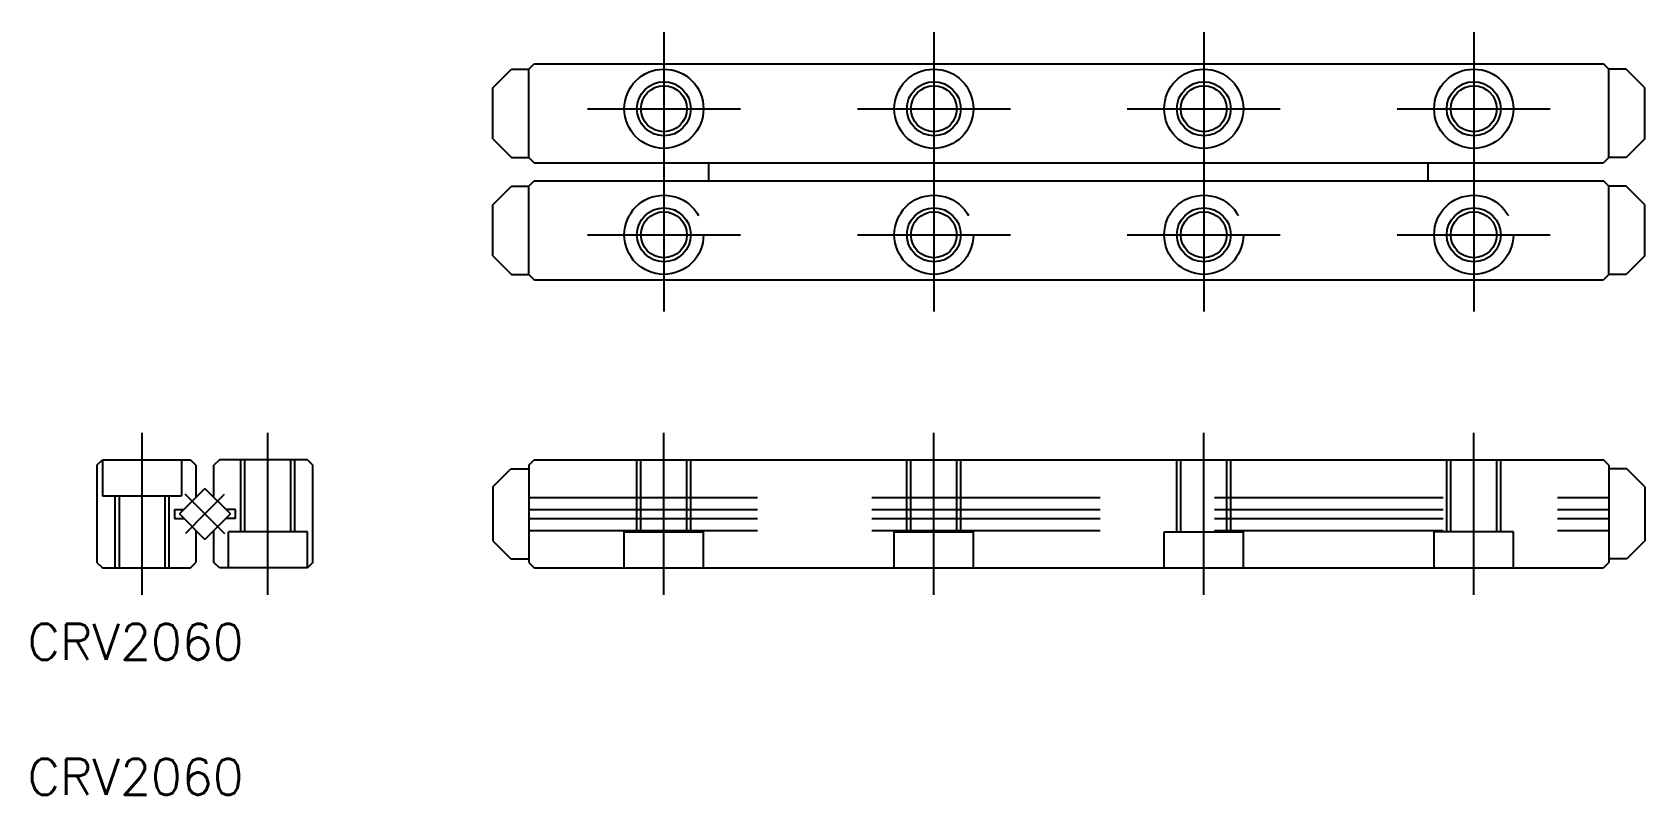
# Model space of a CAD drawing. Extents: x -25.6 to 64, y -15.6 to 26.7.
import ezdxf

# ---------------------------------------------------------------- set-up
doc = ezdxf.new("R2010")
doc.units = 0
doc.linetypes.add('CENTER', pattern=[50.8, 31.75, -6.35, 6.35, -6.35])
doc.linetypes.add('DASHED', pattern=[19.05, 12.7, -6.35])
doc.layers.get('0').update_dxf_attribs({"linetype": 'CONTINUOUS'})
doc.layers.add('CENTER', color=1, linetype='CONTINUOUS')
doc.styles.get("Standard").update_dxf_attribs({"font": 'txt.shx', "height": 3, "bigfont": 'bigfont.shx'})

msp = doc.modelspace()

# ---------------------------------------------------------------- linework, layer by layer
at = {"color": 7, "linetype": 'CONTINUOUS'}
for p, q in [((0, 23.66), (1.04, 24.7)), ((1.04, 24.7), (2, 24.7)), ((2, 24.7), (2.3, 25)), ((2, 19.8), (2, 24.7)), ((2.3, 25), (61.7, 25)), ((62, 24.7), (61.7, 25)), ((62, 19.8), (62, 24.7)), ((62.96, 24.7), (62, 24.7)), ((64, 23.66), (62.96, 24.7)), ((0, 20.84), (0, 23.66)), ((64, 20.84), (64, 23.66)), ((0, 20.84), (1.04, 19.8)), ((64, 20.84), (62.96, 19.8)), ((1.04, 19.8), (2, 19.8)), ((2, 19.8), (2.3, 19.5)), ((62, 19.8), (61.7, 19.5)), ((62.96, 19.8), (62, 19.8)), ((2.3, 19.5), (61.7, 19.5)), ((12, 18.5), (12, 19.5)), ((51.96, 18.5), (51.96, 19.5)), ((0, 17.16), (1.04, 18.2)), ((1.04, 18.2), (2, 18.2)), ((2, 18.2), (2.3, 18.5)), ((2, 13.3), (2, 18.2)), ((2.3, 18.5), (61.7, 18.5)), ((62, 18.2), (61.7, 18.5)), ((62, 13.3), (62, 18.2)), ((62.96, 18.2), (62, 18.2)), ((64, 17.16), (62.96, 18.2)), ((0, 14.34), (0, 17.16)), ((64, 14.34), (64, 17.16)), ((0, 14.34), (1.04, 13.3)), ((64, 14.34), (62.96, 13.3)), ((1.04, 13.3), (2, 13.3)), ((2, 13.3), (2.3, 13)), ((2.3, 13), (61.7, 13)), ((62, 13.3), (61.7, 13)), ((62.96, 13.3), (62, 13.3)), ((-22, 2.7), (-21.7, 3)), ((-22, 2.7), (-22, -2.7)), ((-21.7, 3), (-16.8, 3)), ((-21.7, 3), (-21.7, 1)), ((-20.475, 3), (-20.475, 3)), ((-19.25, 3), (-19.25, 3)), ((-17.3, 3), (-17.3, 1)), ((-16.8, 3), (-16.5, 2.7)), ((-16.5, 2.7), (-16.5, 0.914)), ((-15.2, 3), (-15.5, 2.7)), ((-15.5, 0.914), (-15.5, 2.7)), ((-10.3, 3), (-15.2, 3)), ((-13.775, -1), (-13.775, 3)), ((-11.225, -1), (-11.225, 3)), ((-10, 2.7), (-10.3, 3)), ((-10, -2.7), (-10, 2.7)), ((2, 2.7), (2.3, 3)), ((2, 2.7), (2, -2.7)), ((2.3, 3), (61.7, 3)), ((62, 2.7), (61.7, 3)), ((62, 2.7), (62, -2.7)), ((0, 1.5), (1, 2.5)), ((1, 2.5), (2, 2.5)), ((63, 2.5), (62, 2.5)), ((64, 1.5), (63, 2.5)), ((-21.7, 1), (-17.3, 1)), ((-20.775, 1), (-20.775, -3)), ((-18.225, 1), (-18.225, -3)), ((-17.414, 0), (-16, 1.414)), ((-14.586, 0), (-16, 1.414)), ((0, 1.5), (0, -1.5)), ((64, 1.5), (64, -1.5)), ((-17.7, 0.25), (-17.164, 0.25)), ((-17.7, 0.25), (-17.7, -0.25)), ((-14.3, 0.25), (-14.836, 0.25)), ((-14.3, -0.25), (-14.3, 0.25)), ((-17.7, -0.25), (-17.164, -0.25)), ((-17.414, 0), (-16, -1.414)), ((-14.586, 0), (-16, -1.414)), ((-14.3, -0.25), (-14.836, -0.25)), ((-16.5, -0.914), (-16.5, -2.7)), ((-15.5, -2.7), (-15.5, -0.914)), ((-10.3, -1), (-14.7, -1)), ((-14.7, -3), (-14.7, -1)), ((-10.3, -3), (-10.3, -1)), ((0, -1.5), (1, -2.5)), ((64, -1.5), (63, -2.5)), ((1, -2.5), (2, -2.5)), ((63, -2.5), (62, -2.5)), ((-22, -2.7), (-21.7, -3)), ((-21.7, -3), (-16.8, -3)), ((-16.8, -3), (-16.5, -2.7)), ((-15.2, -3), (-15.5, -2.7)), ((-10.3, -3), (-15.2, -3)), ((-10, -2.7), (-10.3, -3)), ((2, -2.7), (2.3, -3)), ((2.3, -3), (61.7, -3)), ((62, -2.7), (61.7, -3))]:
    msp.add_line(p, q, dxfattribs=at)
at = {"color": 3}
for p, q in [((-14, -1), (-14, 3)), ((-11, -1), (-11, 3)), ((-21, 1), (-21, -3)), ((-18, 1), (-18, -3))]:
    msp.add_line(p, q, dxfattribs=at)
at = {"color": 3, "linetype": 'DASHED'}
for p, q in [((8, -1), (8, 3)), ((8.225, -1), (8.225, 3)), ((10.775, -1), (10.775, 3)), ((11, -1), (11, 3)), ((23, -1), (23, 3)), ((23.225, -1), (23.225, 3)), ((25.775, -1), (25.775, 3)), ((26, -1), (26, 3)), ((38, -1), (38, 3)), ((38.225, -1), (38.225, 3)), ((40.775, -1), (40.775, 3)), ((41, -1), (41, 3)), ((53, -1), (53, 3)), ((53.225, -1), (53.225, 3)), ((55.775, -1), (55.775, 3)), ((56, -1), (56, 3)), ((2, 0.914), (62, 0.914)), ((2, 0.25), (62, 0.25)), ((2, -0.25), (62, -0.25)), ((2, -0.914), (62, -0.914)), ((7.3, -3), (7.3, -1)), ((7.3, -1), (11.7, -1)), ((11.7, -3), (11.7, -1)), ((22.3, -1), (26.7, -1)), ((22.3, -3), (22.3, -1)), ((26.7, -3), (26.7, -1)), ((37.3, -3), (37.3, -1)), ((37.3, -1), (41.7, -1)), ((41.7, -3), (41.7, -1)), ((52.3, -3), (52.3, -1)), ((56.7, -1), (52.3, -1)), ((56.7, -3), (56.7, -1))]:
    msp.add_line(p, q, dxfattribs=at)
at = {"color": 7, "linetype": 'CONTINUOUS'}
for centre, radius in [((9.5, 22.5), 2.2), ((24.5, 22.5), 2.2), ((39.5, 22.5), 2.2), ((54.5, 22.5), 2.2), ((9.5, 22.5), 1.275), ((24.5, 22.5), 1.275), ((39.5, 22.5), 1.275), ((54.5, 22.5), 1.275), ((9.5, 15.5), 1.275), ((24.5, 15.5), 1.275), ((39.5, 15.5), 1.275), ((54.5, 15.5), 1.275)]:
    msp.add_circle(centre, radius, dxfattribs=at)
at = {"color": 3}
for centre in [(9.5, 22.5), (24.5, 22.5), (39.5, 22.5), (54.5, 22.5), (9.5, 15.5), (24.5, 15.5), (39.5, 15.5), (54.5, 15.5)]:
    msp.add_circle(centre, 1.5, dxfattribs=at)
at = {"color": 3, "linetype": 'DASHED'}
for centre in [(9.5, 15.5), (24.5, 15.5), (39.5, 15.5), (54.5, 15.5)]:
    msp.add_circle(centre, 2.2, dxfattribs=at)
at = {"layer": 'CENTER', "color": 1, "linetype": 'CENTER'}
for p, q in [((9.5, 26.75), (9.5, 17.75)), ((24.5, 26.75), (24.5, 17.75)), ((39.5, 26.75), (39.5, 17.75)), ((54.5, 26.75), (54.5, 17.75)), ((5.25, 22.5), (13.75, 22.5)), ((20.25, 22.5), (28.75, 22.5)), ((35.25, 22.5), (43.75, 22.5)), ((50.25, 22.5), (58.75, 22.5)), ((9.5, 20.25), (9.5, 11.25)), ((24.5, 20.25), (24.5, 11.25)), ((39.5, 20.25), (39.5, 11.25)), ((54.5, 20.25), (54.5, 11.25)), ((5.25, 15.5), (13.75, 15.5)), ((20.25, 15.5), (28.75, 15.5)), ((35.25, 15.5), (43.75, 15.5)), ((50.25, 15.5), (58.75, 15.5)), ((-19.5, 4.5), (-19.5, -4.5)), ((-12.5, -4.5), (-12.5, 4.5)), ((9.5, -4.5), (9.5, 4.5)), ((24.5, -4.5), (24.5, 4.5)), ((39.5, -4.5), (39.5, 4.5)), ((54.5, -4.5), (54.5, 4.5)), ((-17.11, 1.11), (-16, 0)), ((-14.93, 1.07), (-16, 0)), ((-17.07, -1.07), (-16, 0)), ((-14.89, -1.11), (-16, 0))]:
    msp.add_line(p, q, dxfattribs=at)

# ---------------------------------------------------------------- texts
at = {"color": 7, "linetype": 'CONTINUOUS'}
for p in [(-25.853, -8.098), (-25.853, -15.598)]:
    msp.add_text('CRV2060', height=2, dxfattribs=at).set_placement(p)

doc.saveas('drawing.dxf')
